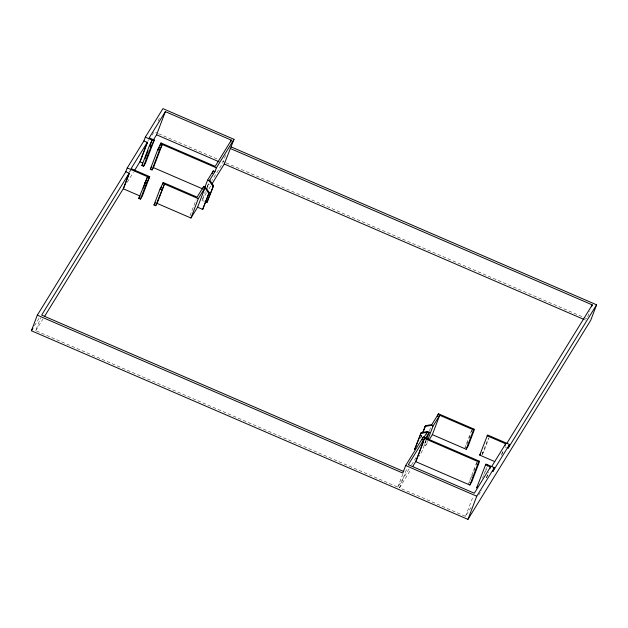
<?xml version="1.0" encoding="UTF-8"?>
<svg xmlns="http://www.w3.org/2000/svg" width="628" height="628" viewBox="0 0 628 628"><rect width="100%" height="100%" fill="white"/><g stroke="black" fill="none" stroke-linecap="round" stroke-linejoin="round"><path stroke-width="0.47" stroke-dasharray="3.14 2.35" d="M409.032 468.975L397.83 487.132L35.733 330.681L40.616 317.846M129.761 172.151L130.428 170.392M147.831 141.418L148.506 139.636M158.193 121.094L159.881 116.643M190.064 215.632L196.085 199.782M202.695 198.621L205.372 191.579M207.24 186.767L208.912 182.363M207.397 186.846L208.747 183.282M225.601 155.281L222.555 163.296L211.942 180.503M397.83 487.132L402.713 474.289M471.079 507.353L465.513 516.373L399.526 487.862L406.968 468.268M420.611 438.061L421.969 434.498M420.752 438.179L422.102 434.615M425.808 440.416L424.473 443.941L426.012 441.445M429.489 430.73L431.499 425.446M426.231 440.165L421.883 451.611L419.033 456.242M423.994 444.71L425.69 445.44L427.362 441.037M471.644 430.196L464.971 447.764L466.4 445.448M466.737 444.553L467.758 441.884M469.108 438.32L470.129 435.644M471.479 432.08L472.491 429.403M476.746 462.153L468.629 483.529L470.058 481.213M471.424 477.61L472.452 474.909M473.818 471.298L474.846 468.598M476.22 464.995L477.249 462.286M482.226 454.193L488.246 438.344M481.896 455.072L483.325 452.757L489.079 437.606M465.513 516.373L473.3 495.885M482.5 478.136L483.513 475.467M483.85 474.58L486.551 467.468M485.342 472.083L487.399 466.675M486.425 477.68L488.458 472.335M486.512 477.932L488.521 472.649M501.348 455.229L502.69 451.705M501.953 454.13L502.997 451.383M587.737 316.802L589.825 311.307M34.477 325.767L39.101 318.27M129.478 171.742L130.506 170.078M152.078 135.114L154.127 131.778L157.73 133.34M35.733 330.681L42.947 318.993M127.28 182.261L133.34 172.433M206.376 189.523L209.414 184.601M206.431 192.906L202.365 199.508L206.596 201.329M208.975 188.777L211.016 185.48M411.575 464.853L416.152 457.427M399.526 487.862L410.649 469.83M425.69 445.44L427.739 442.12M478.654 495.068L481.692 490.146M158.633 133.725L218.034 159.394M222.54 161.333L225.24 162.503M226.135 162.895L587.981 319.228M583.64 319.307L585.445 320.084M201.886 200.277L204.422 201.376M504.739 446.798L506.427 447.529M481.629 452.027L483.325 452.757"/><path stroke-width="0.94" d="M231.12 146.897L596.6 304.808L590.681 320.39L467.946 519.372L31.4 330.76L37.319 315.17L125.804 171.719L127.241 167.935L143.891 140.947L145.327 137.163L162.927 108.628L233.993 139.33L224.243 164.026L212.029 183.831M44.486 316.488L123.261 188.769L129.187 173.187L125.804 171.719M123.74 188L129.093 173.909M134.353 170.792L139.911 161.781L147.274 142.407L143.891 140.947M140.389 161.011L147.156 143.192M230.672 141.92L231.347 140.138L165.36 111.627L149.181 137.854L154.26 140.044L145.468 163.202L143.561 166.287L141.873 165.556L149.401 145.727L152.094 140.083L150.053 145.461M144.989 158.798L148.027 150.791M143.561 166.287L151.097 146.457L154.26 140.044M153.028 140.523L156.56 134.785L165.36 111.627M147.274 142.407L131.095 168.626L149.707 176.672L142.352 196.046L140.452 199.131L138.757 198.393L147.541 176.711L143.192 188.157M152.023 169.945L159.551 150.116L162.244 144.471L153.452 167.629L152.023 169.945L150.328 169.207L157.863 149.386L161.027 142.972L215.176 166.365L231.347 140.138M158.327 150.092L159.339 147.423M160.014 145.641L161.027 142.972M140.452 199.131L146.544 183.086L149.707 176.672M153.986 204.979L160.077 188.934L163.249 182.52L197.09 197.137L203.747 186.343L205.442 187.073L209.25 192.6L202.679 209.414L197.608 207.216L190.943 218.018L157.102 203.394L155.681 205.709L153.986 204.979L155.414 202.663M160.909 188.683L161.577 186.924M162.581 184.279L163.249 182.52M155.681 205.709L164.465 184.02L157.102 203.394M190.943 218.018L198.307 198.644L205.442 187.073M202.742 188.981L203.747 186.343M204.877 187.215L207.554 180.173L213.261 170.918L214.957 171.648L216.393 167.864L233.993 139.33M197.608 207.216L204.964 187.843L208.779 193.369L202.679 209.414M212.256 173.564L213.261 170.918M205.27 201.737L206.965 202.467L213.536 185.653L209.721 180.134M213.536 185.653L206.965 202.467M412.667 466.557L415.697 461.635L469.846 485.028L471.746 481.943L479.282 462.122L479.117 461.101L423.28 436.978L405.68 465.513L402.807 473.08L37.319 315.17M421.207 432.645L414.637 449.46L421.207 432.645L427.55 431.507L429.246 432.237L426.569 439.286M422.644 432.716L425.494 425.705L431.829 424.567M422.785 432.833L425.494 425.705M422.126 440.008L423.28 436.978M415.697 461.635L424.497 438.477L478.638 461.878L479.117 461.101M416.176 460.866L423.531 441.492M426.404 434.042L427.071 432.276L420.736 433.414M428.029 439.278L433.045 426.067L439.71 415.273L473.551 429.89L474.022 429.12L438.493 413.766L431.358 425.337L425.015 426.475M437.488 416.411L438.493 413.766M429.277 439.624L432.347 434.647L439.71 415.273M432.347 434.647L466.188 449.263L473.551 429.89M494.793 461.619L479.729 455.112L487.564 434.969L509.559 444.475L508.123 448.259L596.6 304.808M469.846 485.028L478.638 461.878M509.559 444.475L492.909 471.463L494.346 467.679L485.884 464.029L476.613 487.956L477.563 486.41M467.946 519.372L476.746 496.222L494.346 467.679M489.809 468.771L490.484 466.989L485.413 464.799M505.03 445.542L505.697 443.784L487.085 435.738M591.568 306.723L592.267 304.886L230.17 148.436M31.4 330.76L32.939 328.263M129.187 173.187L41.66 315.091L403.757 471.542M141.873 165.556L142.823 164.01M150.328 169.207L151.756 166.899M138.757 198.393L139.706 196.854M213.057 186.43L209.242 180.903L214.957 171.648M208.779 193.369L209.25 192.6M423.743 437.677L427.55 431.507M424.497 438.477L408.326 464.704L474.313 493.215L490.484 466.989M425.439 438.407L429.246 432.237M466.188 449.263L468.095 446.178L474.187 430.141L474.022 429.12M479.729 455.112L480.679 453.573M491.543 466.73L505.697 443.784M506.796 443.454L592.267 304.886M156.56 134.785L218.984 161.757M224.243 164.026L583.64 319.307M145.327 137.163L153.789 140.813M160.556 143.741L216.393 167.864M149.401 145.727L151.097 146.457M157.863 149.386L159.551 150.116M207.554 180.173L209.242 180.903M139.911 161.781L142.454 162.872M153.452 167.629L202.349 188.753M127.241 167.935L149.236 177.441M162.77 183.29L198.307 198.644M144.848 182.356L146.544 183.086M160.077 188.934L161.773 189.664M123.261 188.769L140.185 196.085M431.358 425.337L433.045 426.067M405.68 465.513L476.746 496.222M487.579 464.759L487.736 465.772"/></g></svg>
